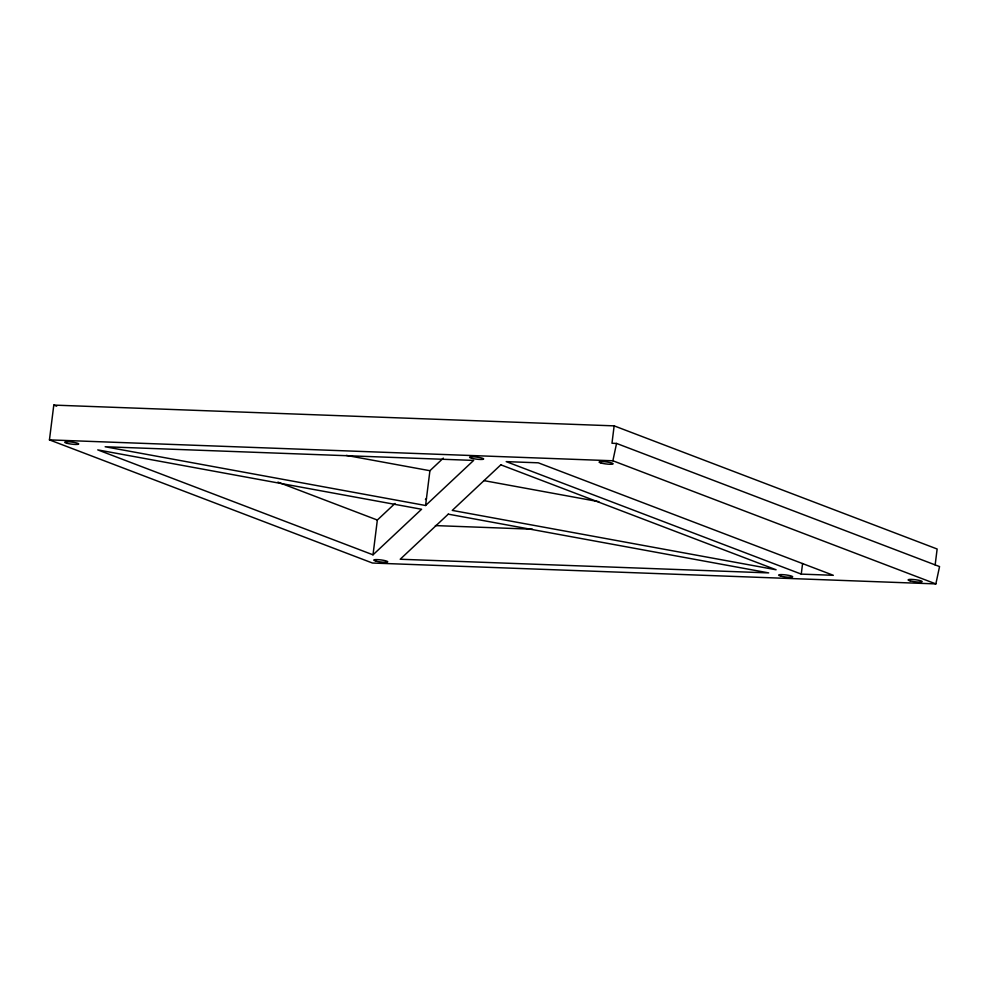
<?xml version="1.0" encoding="UTF-8"?>
<svg xmlns="http://www.w3.org/2000/svg" width="989" height="989" viewBox="0 0 989 989"><rect width="100%" height="100%" fill="white"/><g stroke="black" fill="none" stroke-linecap="round" stroke-linejoin="round"><path stroke-width="1.48" d="M614.144 425.863L611.981 443.257L616.555 443.431L939.55 566.573L935.854 583.906L372.445 563.025L49.45 439.882L53.789 405.094L614.144 425.863L937.139 549.006L935.149 564.954M373.014 554.829L421.574 509.261L97.738 449.884L373.014 554.829L377.341 520.041L395.007 503.463M425.579 505.503L473.644 460.417L105.155 446.756L425.579 505.503L429.918 470.715L443.332 458.13M801.263 574.115L506.207 461.628L538.276 462.815L833.331 575.301L801.263 574.115L802.586 563.52M49.45 439.882L612.871 460.775L616.555 443.431M425.443 499.494L426.444 498.543M435.37 525.592L532.515 529.202M346.385 455.397L429.918 470.715M483.844 480.605L598.852 501.683M612.871 460.775L935.854 583.906M277.897 482.125L377.341 520.041M53.789 405.094L56.67 406.195M448.264 514.156L400.211 559.242L768.7 572.903L448.264 514.156M500.83 464.83L452.27 510.398L776.105 569.775L500.83 464.83M910.14 580.864A7.084 1.038 7.1 0 0 921.921 581.841A7.084 1.038 7.1 0 0 913.341 579.505A7.084 1.038 7.1 0 0 910.14 580.864M780.655 576.068A7.084 1.038 7.1 0 0 792.436 577.044A7.084 1.038 7.1 0 0 783.857 574.708A7.084 1.038 7.1 0 0 780.655 576.068M375.733 561.047A7.084 1.038 7.1 0 0 387.515 562.024A7.084 1.038 7.1 0 0 378.935 559.7A7.084 1.038 7.1 0 0 375.733 561.047M66.708 443.233A7.084 1.038 7.1 0 0 78.49 444.209A7.084 1.038 7.1 0 0 69.91 441.885A7.084 1.038 7.1 0 0 66.708 443.233M471.629 458.253A7.084 1.038 7.1 0 0 483.411 459.23A7.084 1.038 7.1 0 0 474.831 456.893A7.084 1.038 7.1 0 0 471.629 458.253M601.114 463.05A7.084 1.038 7.1 0 0 612.896 464.026A7.084 1.038 7.1 0 0 604.316 461.69A7.084 1.038 7.1 0 0 601.114 463.05"/></g></svg>
